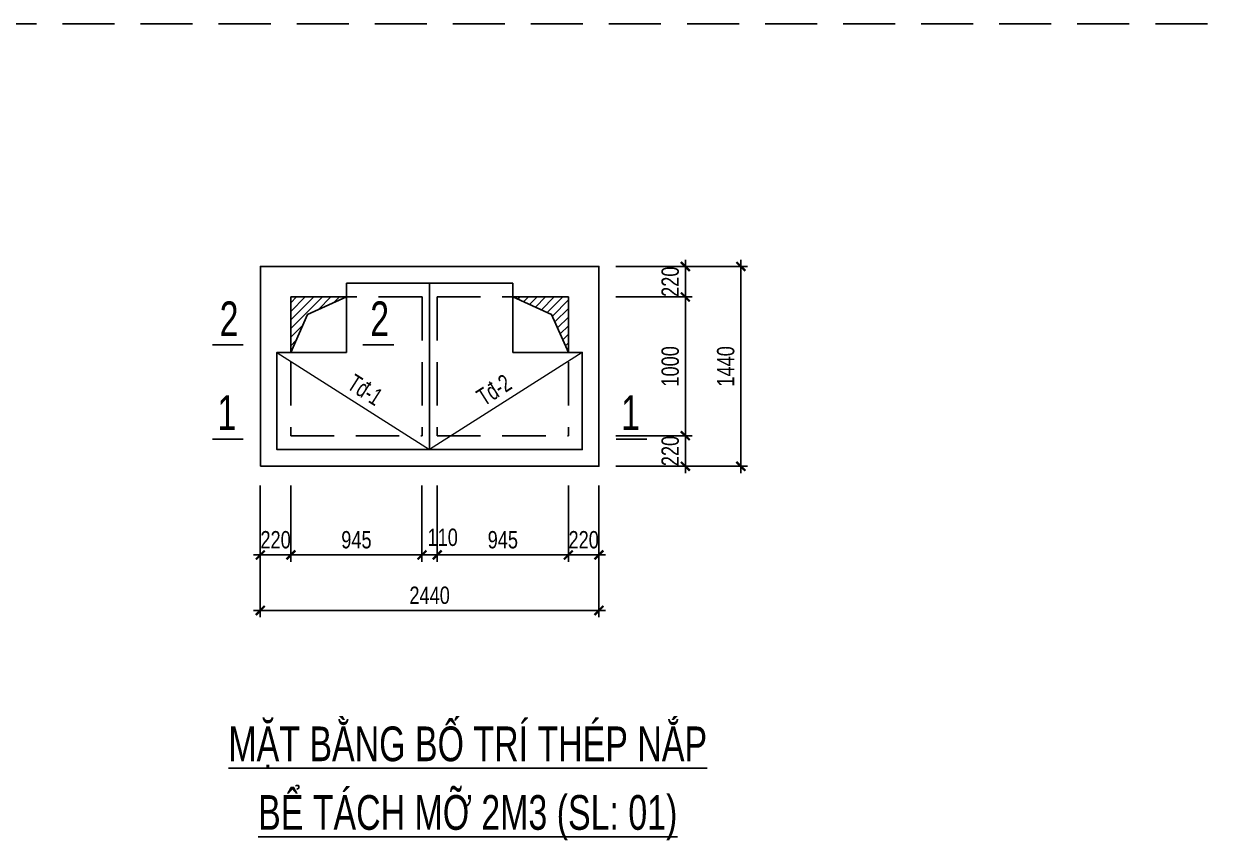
# Model space of a CAD drawing. Extents: x 1229855 to 1302267, y 1135177 to 1201195.
# Drawn here: x 1268025 to 1276589, y 1143671 to 1149554 of the extents above; entities that cross this region are included whole.
import ezdxf
from ezdxf.enums import TextEntityAlignment as Align

# ---------------------------------------------------------------- set-up
doc = ezdxf.new("R2010")
doc.units = 0
doc.header["$LTSCALE"] = 25
doc.header["$MEASUREMENT"] = 0
doc.header["$PDMODE"] = 98
doc.linetypes.add('HIDDEN', pattern=[0.375, 0.25, -0.125])
doc.layers.get('DEFPOINTS').update_dxf_attribs({"linetype": 'CONTINUOUS'})
for name, color, linetype in [('02.CDC.DIM', 1, 'CONTINUOUS'), ('CDC.02.DIM', 1, 'CONTINUOUS'), ('CDC.03.BORDER', 3, 'CONTINUOUS'), ('CDC.04.HIDDEN', 8, 'HIDDEN'), ('CDC.06.TEXT', 2, 'CONTINUOUS'), ('CDC.10.HATCH', 251, 'CONTINUOUS')]:
    doc.layers.add(name, color=color, linetype=linetype)
doc.layers.add('KCS_CHI', color=1, linetype='CONTINUOUS', lineweight=15)
doc.styles.add('1', font='arial.ttf', dxfattribs={"width": 0.75})
doc.styles.add('KCS_SMTEXT', font='arial.ttf', dxfattribs={"width": 0.7})
doc.dimstyles.new('DX2', dxfattribs={"dimscale": 0.5, "dimtxt": 250, "dimasz": 0.8, "dimexe": 0, "dimexo": 0, "dimgap": 90, "dimtad": 1, "dimdec": 0, "dimzin": 13, "dimdsep": 46, "dimtxsty": '1', "dimblk1": 'CHEO', "dimblk2": 'CHEO', "dimsah": 1, "dimcen": 0, "dimclrd": 256, "dimclre": 256, "dimclrt": 2, "dimadec": 0, "dimazin": 0, "dimtfac": 1, "dimtdec": 0, "dimtix": 1, "dimtmove": 2, "dimatfit": 3, "dimldrblk": 'CHEO', "dimfxl": 1, "dimtolj": 1, "dimtzin": 13, "dimarcsym": 0})
pattern_1 = [(45, (1345345.956, 1116891.577), (-30.935922, 30.935922), [])]

# ---------------------------------------------------------------- blocks, each defined once
blk = doc.blocks.new('CHEO')
at = {"layer": '02.CDC.DIM'}
for points in [[(-121, 0), (121, 0)], [(0, 121), (0, -121)]]:
    blk.add_lwpolyline(points, dxfattribs=at)
at = {"layer": '02.CDC.DIM', "color": 2, "const_width": 40}
blk.add_lwpolyline([(80, 80), (-80, -81)], dxfattribs=at)
blk = doc.blocks.new('*D152')
at = {"layer": 'CDC.02.DIM', "lineweight": -2, "ltscale": 3, "transparency": 16777216}
for p, q in [((1269949.9, 1146226.5), (1269949.9, 1145726.5)), ((1270894.9, 1146226.5), (1270894.9, 1145726.5)), ((1270894.5, 1145726.5), (1269950.3, 1145726.5))]:
    blk.add_line(p, q, dxfattribs=at)
at = {"layer": 'DEFPOINTS', "color": 0, "ltscale": 3, "transparency": 16777216}
for p in [(1269949.9, 1146226.5), (1270894.9, 1146226.5), (1269949.9, 1145726.5)]:
    blk.add_point(p, dxfattribs=at)
at = {"layer": 'CDC.02.DIM', "lineweight": -2, "ltscale": 3, "transparency": 16777216, "xscale": 0.4, "yscale": 0.4, "zscale": 0.4, "rotation": 180}
blk.add_blockref('CHEO', (1269949.9, 1145726.5), dxfattribs=at)
at = {"layer": 'CDC.02.DIM', "lineweight": -2, "ltscale": 3, "transparency": 16777216, "xscale": 0.4, "yscale": 0.4, "zscale": 0.4}
blk.add_blockref('CHEO', (1270894.9, 1145726.5), dxfattribs=at)
at = {"layer": 'CDC.02.DIM', "color": 2, "ltscale": 3, "transparency": 16777216, "insert": (1270422.4, 1145835.4), "char_height": 125, "attachment_point": 5, "style": '1'}
blk.add_mtext('\\A1;945', dxfattribs=at)
blk = doc.blocks.new('*D153')
at = {"layer": 'CDC.02.DIM', "lineweight": -2, "ltscale": 3, "transparency": 16777216}
for p, q in [((1269729.9, 1146226.5), (1269729.9, 1145326.5)), ((1272169.9, 1146226.5), (1272169.9, 1145326.5)), ((1272169.5, 1145326.5), (1269730.3, 1145326.5))]:
    blk.add_line(p, q, dxfattribs=at)
at = {"layer": 'DEFPOINTS', "color": 0, "ltscale": 3, "transparency": 16777216}
for p in [(1269729.9, 1146226.5), (1272169.9, 1146226.5), (1269729.9, 1145326.5)]:
    blk.add_point(p, dxfattribs=at)
at = {"layer": 'CDC.02.DIM', "lineweight": -2, "ltscale": 3, "transparency": 16777216, "xscale": 0.4, "yscale": 0.4, "zscale": 0.4, "rotation": 180}
blk.add_blockref('CHEO', (1269729.9, 1145326.5), dxfattribs=at)
at = {"layer": 'CDC.02.DIM', "lineweight": -2, "ltscale": 3, "transparency": 16777216, "xscale": 0.4, "yscale": 0.4, "zscale": 0.4}
blk.add_blockref('CHEO', (1272169.9, 1145326.5), dxfattribs=at)
at = {"layer": 'CDC.02.DIM', "color": 2, "ltscale": 3, "transparency": 16777216, "insert": (1270949.9, 1145435.4), "char_height": 125, "attachment_point": 5, "style": '1'}
blk.add_mtext('\\A1;2440', dxfattribs=at)
blk = doc.blocks.new('*D154')
at = {"layer": 'CDC.02.DIM', "lineweight": -2, "ltscale": 3, "transparency": 16777216}
for p, q in [((1269729.9, 1146226.5), (1269729.9, 1145726.5)), ((1269949.9, 1146226.5), (1269949.9, 1145726.5)), ((1269729.5, 1145726.5), (1269729.1, 1145726.5)), ((1269949.9, 1145726.5), (1269729.9, 1145726.5)), ((1269950.3, 1145726.5), (1269950.7, 1145726.5))]:
    blk.add_line(p, q, dxfattribs=at)
at = {"layer": 'DEFPOINTS', "color": 0, "ltscale": 3, "transparency": 16777216}
for p in [(1269729.9, 1146226.5), (1269949.9, 1146226.5), (1269729.9, 1145726.5)]:
    blk.add_point(p, dxfattribs=at)
at = {"layer": 'CDC.02.DIM', "lineweight": -2, "ltscale": 3, "transparency": 16777216, "xscale": 0.4, "yscale": 0.4, "zscale": 0.4}
blk.add_blockref('CHEO', (1269729.9, 1145726.5), dxfattribs=at)
at = {"layer": 'CDC.02.DIM', "lineweight": -2, "ltscale": 3, "transparency": 16777216, "xscale": 0.4, "yscale": 0.4, "zscale": 0.4, "rotation": 180}
blk.add_blockref('CHEO', (1269949.9, 1145726.5), dxfattribs=at)
at = {"layer": 'CDC.02.DIM', "color": 2, "ltscale": 3, "transparency": 16777216, "insert": (1269839.9, 1145835.4), "char_height": 125, "attachment_point": 5, "style": '1'}
blk.add_mtext('\\A1;220', dxfattribs=at)
blk = doc.blocks.new('*D155')
at = {"layer": 'CDC.02.DIM', "lineweight": -2, "ltscale": 3, "transparency": 16777216}
for p, q in [((1271949.9, 1146226.5), (1271949.9, 1145726.5)), ((1272169.9, 1146226.5), (1272169.9, 1145726.5)), ((1271949.5, 1145726.5), (1271949.1, 1145726.5)), ((1272169.9, 1145726.5), (1271949.9, 1145726.5)), ((1272170.3, 1145726.5), (1272170.7, 1145726.5))]:
    blk.add_line(p, q, dxfattribs=at)
at = {"layer": 'DEFPOINTS', "color": 0, "ltscale": 3, "transparency": 16777216}
for p in [(1271949.9, 1146226.5), (1272169.9, 1146226.5), (1271949.9, 1145726.5)]:
    blk.add_point(p, dxfattribs=at)
at = {"layer": 'CDC.02.DIM', "lineweight": -2, "ltscale": 3, "transparency": 16777216, "xscale": 0.4, "yscale": 0.4, "zscale": 0.4}
blk.add_blockref('CHEO', (1271949.9, 1145726.5), dxfattribs=at)
at = {"layer": 'CDC.02.DIM', "lineweight": -2, "ltscale": 3, "transparency": 16777216, "xscale": 0.4, "yscale": 0.4, "zscale": 0.4, "rotation": 180}
blk.add_blockref('CHEO', (1272169.9, 1145726.5), dxfattribs=at)
at = {"layer": 'CDC.02.DIM', "color": 2, "ltscale": 3, "transparency": 16777216, "insert": (1272059.9, 1145835.4), "char_height": 125, "attachment_point": 5, "style": '1'}
blk.add_mtext('\\A1;220', dxfattribs=at)
blk = doc.blocks.new('*D156')
at = {"layer": 'CDC.02.DIM', "lineweight": -2, "ltscale": 3, "transparency": 16777216}
for p, q in [((1272292.7, 1147585.5), (1272792.7, 1147585.5)), ((1272792.7, 1146585.9), (1272792.7, 1147585.1)), ((1272292.7, 1146585.5), (1272792.7, 1146585.5))]:
    blk.add_line(p, q, dxfattribs=at)
at = {"layer": 'DEFPOINTS', "color": 0, "ltscale": 3, "transparency": 16777216}
for p in [(1272292.7, 1147585.5), (1272792.7, 1147585.5), (1272292.7, 1146585.5)]:
    blk.add_point(p, dxfattribs=at)
at = {"layer": 'CDC.02.DIM', "lineweight": -2, "ltscale": 3, "transparency": 16777216, "xscale": 0.4, "yscale": 0.4, "zscale": 0.4}
for p, rotation in [((1272792.7, 1147585.5), 90), ((1272792.7, 1146585.5), 270)]:
    blk.add_blockref('CHEO', p, dxfattribs=dict(at, rotation=rotation))
at = {"layer": 'CDC.02.DIM', "color": 2, "ltscale": 3, "transparency": 16777216, "insert": (1272683.9, 1147085.5), "char_height": 125, "attachment_point": 5, "rotation": 90, "style": '1'}
blk.add_mtext('\\A1;1000', dxfattribs=at)
blk = doc.blocks.new('*D157')
at = {"layer": 'CDC.02.DIM', "lineweight": -2, "ltscale": 3, "transparency": 16777216}
for p, q in [((1272292.7, 1147805.5), (1272792.7, 1147805.5)), ((1272792.7, 1147805.9), (1272792.7, 1147806.3)), ((1272792.7, 1147585.5), (1272792.7, 1147805.5)), ((1272292.7, 1147585.5), (1272792.7, 1147585.5)), ((1272792.7, 1147585.1), (1272792.7, 1147584.7))]:
    blk.add_line(p, q, dxfattribs=at)
at = {"layer": 'DEFPOINTS', "color": 0, "ltscale": 3, "transparency": 16777216}
for p in [(1272292.7, 1147805.5), (1272792.7, 1147805.5), (1272292.7, 1147585.5)]:
    blk.add_point(p, dxfattribs=at)
at = {"layer": 'CDC.02.DIM', "lineweight": -2, "ltscale": 3, "transparency": 16777216, "xscale": 0.4, "yscale": 0.4, "zscale": 0.4}
for p, rotation in [((1272792.7, 1147805.5), 270), ((1272792.7, 1147585.5), 90)]:
    blk.add_blockref('CHEO', p, dxfattribs=dict(at, rotation=rotation))
at = {"layer": 'CDC.02.DIM', "color": 2, "ltscale": 3, "transparency": 16777216, "insert": (1272683.9, 1147695.5), "char_height": 125, "attachment_point": 5, "rotation": 90, "style": '1'}
blk.add_mtext('\\A1;220', dxfattribs=at)
blk = doc.blocks.new('*D158')
at = {"layer": 'CDC.02.DIM', "lineweight": -2, "ltscale": 3, "transparency": 16777216}
for p, q in [((1272792.7, 1146585.9), (1272792.7, 1146586.3)), ((1272292.7, 1146585.5), (1272792.7, 1146585.5)), ((1272792.7, 1146365.5), (1272792.7, 1146585.5)), ((1272292.7, 1146365.5), (1272792.7, 1146365.5)), ((1272792.7, 1146365.1), (1272792.7, 1146364.7))]:
    blk.add_line(p, q, dxfattribs=at)
at = {"layer": 'DEFPOINTS', "color": 0, "ltscale": 3, "transparency": 16777216}
for p in [(1272292.7, 1146585.5), (1272792.7, 1146585.5), (1272292.7, 1146365.5)]:
    blk.add_point(p, dxfattribs=at)
at = {"layer": 'CDC.02.DIM', "lineweight": -2, "ltscale": 3, "transparency": 16777216, "xscale": 0.4, "yscale": 0.4, "zscale": 0.4}
for p, rotation in [((1272792.7, 1146585.5), 270), ((1272792.7, 1146365.5), 90)]:
    blk.add_blockref('CHEO', p, dxfattribs=dict(at, rotation=rotation))
at = {"layer": 'CDC.02.DIM', "color": 2, "ltscale": 3, "transparency": 16777216, "insert": (1272683.9, 1146475.5), "char_height": 125, "attachment_point": 5, "rotation": 90, "style": '1'}
blk.add_mtext('\\A1;220', dxfattribs=at)
blk = doc.blocks.new('*D159')
at = {"layer": 'CDC.02.DIM', "lineweight": -2, "ltscale": 3, "transparency": 16777216}
for p, q in [((1272292.7, 1147805.5), (1273192.7, 1147805.5)), ((1273192.7, 1146365.9), (1273192.7, 1147805.1)), ((1272292.7, 1146365.5), (1273192.7, 1146365.5))]:
    blk.add_line(p, q, dxfattribs=at)
at = {"layer": 'DEFPOINTS', "color": 0, "ltscale": 3, "transparency": 16777216}
for p in [(1272292.7, 1147805.5), (1273192.7, 1147805.5), (1272292.7, 1146365.5)]:
    blk.add_point(p, dxfattribs=at)
at = {"layer": 'CDC.02.DIM', "lineweight": -2, "ltscale": 3, "transparency": 16777216, "xscale": 0.4, "yscale": 0.4, "zscale": 0.4}
for p, rotation in [((1273192.7, 1147805.5), 90), ((1273192.7, 1146365.5), 270)]:
    blk.add_blockref('CHEO', p, dxfattribs=dict(at, rotation=rotation))
at = {"layer": 'CDC.02.DIM', "color": 2, "ltscale": 3, "transparency": 16777216, "insert": (1273083.9, 1147085.5), "char_height": 125, "attachment_point": 5, "rotation": 90, "style": '1'}
blk.add_mtext('\\A1;1440', dxfattribs=at)
blk = doc.blocks.new('*D160')
at = {"layer": 'CDC.02.DIM', "lineweight": -2, "ltscale": 3, "transparency": 16777216}
for p, q in [((1270894.9, 1146226.5), (1270894.9, 1145726.5)), ((1271004.9, 1146226.5), (1271004.9, 1145726.5)), ((1271004.5, 1145726.5), (1270895.3, 1145726.5))]:
    blk.add_line(p, q, dxfattribs=at)
at = {"layer": 'DEFPOINTS', "color": 0, "ltscale": 3, "transparency": 16777216}
for p in [(1270894.9, 1146226.5), (1271004.9, 1146226.5), (1270894.9, 1145726.5)]:
    blk.add_point(p, dxfattribs=at)
at = {"layer": 'CDC.02.DIM', "lineweight": -2, "ltscale": 3, "transparency": 16777216, "xscale": 0.4, "yscale": 0.4, "zscale": 0.4, "rotation": 180}
blk.add_blockref('CHEO', (1270894.9, 1145726.5), dxfattribs=at)
at = {"layer": 'CDC.02.DIM', "lineweight": -2, "ltscale": 3, "transparency": 16777216, "xscale": 0.4, "yscale": 0.4, "zscale": 0.4}
blk.add_blockref('CHEO', (1271004.9, 1145726.5), dxfattribs=at)
at = {"layer": 'CDC.02.DIM', "color": 2, "ltscale": 3, "transparency": 16777216, "insert": (1271043.9, 1145852.9), "char_height": 125, "attachment_point": 5, "style": '1'}
blk.add_mtext('\\A1;110', dxfattribs=at)
blk = doc.blocks.new('*D161')
at = {"layer": 'CDC.02.DIM', "lineweight": -2, "ltscale": 3, "transparency": 16777216}
for p, q in [((1271004.9, 1146226.5), (1271004.9, 1145726.5)), ((1271949.9, 1146226.5), (1271949.9, 1145726.5)), ((1271949.5, 1145726.5), (1271005.3, 1145726.5))]:
    blk.add_line(p, q, dxfattribs=at)
at = {"layer": 'DEFPOINTS', "color": 0, "ltscale": 3, "transparency": 16777216}
for p in [(1271004.9, 1146226.5), (1271949.9, 1146226.5), (1271004.9, 1145726.5)]:
    blk.add_point(p, dxfattribs=at)
at = {"layer": 'CDC.02.DIM', "lineweight": -2, "ltscale": 3, "transparency": 16777216, "xscale": 0.4, "yscale": 0.4, "zscale": 0.4, "rotation": 180}
blk.add_blockref('CHEO', (1271004.9, 1145726.5), dxfattribs=at)
at = {"layer": 'CDC.02.DIM', "lineweight": -2, "ltscale": 3, "transparency": 16777216, "xscale": 0.4, "yscale": 0.4, "zscale": 0.4}
blk.add_blockref('CHEO', (1271949.9, 1145726.5), dxfattribs=at)
at = {"layer": 'CDC.02.DIM', "color": 2, "ltscale": 3, "transparency": 16777216, "insert": (1271477.4, 1145835.4), "char_height": 125, "attachment_point": 5, "style": '1'}
blk.add_mtext('\\A1;945', dxfattribs=at)

msp = doc.modelspace()

# ---------------------------------------------------------------- hatches: boundary and pattern name
at = {"layer": 'CDC.10.HATCH'}
h = msp.add_hatch(dxfattribs=at)
h.set_pattern_fill('ANSI31', color=256, scale=350, style=0)
h.set_pattern_definition(pattern_1)
h.paths.add_polyline_path([(1270349.94, 1147585.46), (1269949.94, 1147585.46), (1269949.94, 1147185.46), (1270070.91, 1147459.91)])
h = msp.add_hatch(dxfattribs=at)
h.set_pattern_fill('ANSI31', color=256, scale=350, style=0)
h.set_pattern_definition(pattern_1)
h.paths.add_polyline_path([(1271549.94, 1147585.46), (1271949.94, 1147585.46), (1271949.94, 1147185.46), (1271828.98, 1147459.91)])

# ---------------------------------------------------------------- linework, layer by layer
at = {"layer": 'CDC.03.BORDER'}
for points in [[(1269729.94, 1146365.46), (1269729.94, 1147805.46), (1272169.94, 1147805.46), (1272169.94, 1146365.46)], [(1270349.94, 1147685.46), (1270949.94, 1147685.46), (1270949.94, 1146485.46), (1269849.94, 1146485.46), (1269849.94, 1147185.46), (1270349.94, 1147185.46)], [(1271549.94, 1147685.46), (1270949.94, 1147685.46), (1270949.94, 1146485.46), (1272049.94, 1146485.46), (1272049.94, 1147185.46), (1271549.94, 1147185.46)]]:
    msp.add_lwpolyline(points, close=True, dxfattribs=at)
for points in [[(1269949.94, 1147185.46), (1269949.94, 1147585.46), (1270349.94, 1147585.46)], [(1271949.94, 1147185.46), (1271949.94, 1147585.46), (1271549.94, 1147585.46)]]:
    msp.add_lwpolyline(points, dxfattribs=at)
at = {"layer": 'CDC.04.HIDDEN', "linetype": 'HIDDEN', "ltscale": 60}
msp.add_line((1262117.07, 1149554.31), (1297167.07, 1149554.31), dxfattribs=at)
at = {"layer": 'CDC.04.HIDDEN', "linetype": 'HIDDEN', "ltscale": 50}
for p, q in [((1269949.94, 1147585.46), (1270349.94, 1147585.46)), ((1269949.94, 1147585.46), (1269949.94, 1146585.46)), ((1270894.94, 1147585.46), (1270349.94, 1147585.46)), ((1270894.94, 1147585.46), (1270894.94, 1146585.46)), ((1271004.94, 1147585.46), (1271949.94, 1147585.46)), ((1271004.94, 1147585.46), (1271004.94, 1146585.46)), ((1271949.94, 1147585.46), (1271949.94, 1146585.46)), ((1269949.94, 1146585.46), (1270894.94, 1146585.46)), ((1271004.94, 1146585.46), (1271949.94, 1146585.46))]:
    msp.add_line(p, q, dxfattribs=at)
at = {"layer": 'CDC.06.TEXT'}
for p, q in [((1269384.51, 1147240.83), (1269606.23, 1147240.83)), ((1270469.66, 1147240.83), (1270691.38, 1147240.83)), ((1269384.51, 1146561.74), (1269606.23, 1146561.74)), ((1272294.32, 1146561.74), (1272516.04, 1146561.74))]:
    msp.add_line(p, q, dxfattribs=at)
at = {"layer": 'CDC.10.HATCH'}
for points in [[(1269949.94, 1147185.46), (1270070.91, 1147459.91), (1270349.94, 1147585.46)], [(1271949.94, 1147185.46), (1271828.98, 1147459.91), (1271549.94, 1147585.46)]]:
    msp.add_lwpolyline(points, dxfattribs=at)
at = {"layer": 'KCS_CHI', "ltscale": 2}
for p in [(1269849.94, 1147185.46), (1272049.94, 1147185.46)]:
    msp.add_line(p, (1270949.94, 1146485.46), dxfattribs=at)

# ---------------------------------------------------------------- texts
at = {"layer": 'CDC.06.TEXT', "style": 'KCS_SMTEXT', "width": 0.7}
for s, p in [('2', (1269504.55, 1147430.43)), ('2', (1270589.7, 1147430.43)), ('1', (1269487.96, 1146751.34)), ('1', (1272397.77, 1146751.34))]:
    msp.add_text(s, height=250, dxfattribs=at).set_placement(p, align=Align.MIDDLE)
for s, rotation, p in [('Tđ-1', 327.528808, (1270345.77, 1146930.81)), ('Tđ-2', 32.471192, (1271341.47, 1146795.49))]:
    msp.add_text(s, height=125, rotation=rotation, dxfattribs=at).set_placement(p)
for s, p in [('%%UMẶT BẰNG BỐ TRÍ THÉP NẮP', (1271224.5, 1144240.36)), ('%%UBỂ TÁCH MỠ 2M3 (SL: 01)', (1271224.5, 1143746.03))]:
    msp.add_text(s, height=250, dxfattribs=at).set_placement(p, align=Align.CENTER)

# ---------------------------------------------------------------- dimensions: what is measured, and where the dimension line sits
at = {"layer": 'CDC.02.DIM', "ltscale": 3}
for p1, p2, distance, picture, middle in [((1272292.71, 1147585.46), (1272292.71, 1147805.46), -500, '*D157', (1272683.89, 1147695.46)), ((1272292.71, 1146365.46), (1272292.71, 1147805.46), -900, '*D159', (1273083.89, 1147085.46)), ((1272292.71, 1146585.46), (1272292.71, 1147585.46), -500, '*D156', (1272683.89, 1147085.46)), ((1272292.71, 1146365.46), (1272292.71, 1146585.46), -500, '*D158', (1272683.89, 1146475.46)), ((1272169.94, 1146226.54), (1269729.94, 1146226.54), 900, '*D153', (1270949.94, 1145435.36)), ((1269949.94, 1146226.54), (1269729.94, 1146226.54), 500, '*D154', (1269839.94, 1145835.36)), ((1270894.94, 1146226.54), (1269949.94, 1146226.54), 500, '*D152', (1270422.44, 1145835.36)), ((1271949.94, 1146226.54), (1271004.94, 1146226.54), 500, '*D161', (1271477.44, 1145835.36)), ((1272169.94, 1146226.54), (1271949.94, 1146226.54), 500, '*D155', (1272059.94, 1145835.36))]:
    dim = msp.add_aligned_dim(p1=p1, p2=p2, distance=distance, dimstyle='DX2', dxfattribs=at)
    dim.commit()
    dim.dimension.update_dxf_attribs({"geometry": picture, "text_midpoint": middle})
dim = msp.add_linear_dim(base=(1270894.94, 1145726.54), p1=(1271004.94, 1146226.54), p2=(1270894.94, 1146226.54), angle=180, dimstyle='DX2', dxfattribs=at)
dim.commit()
dim.dimension.update_dxf_attribs({"geometry": '*D160', "text_midpoint": (1271043.92, 1145852.86), "dimtype": 161})

doc.saveas('drawing.dxf')
